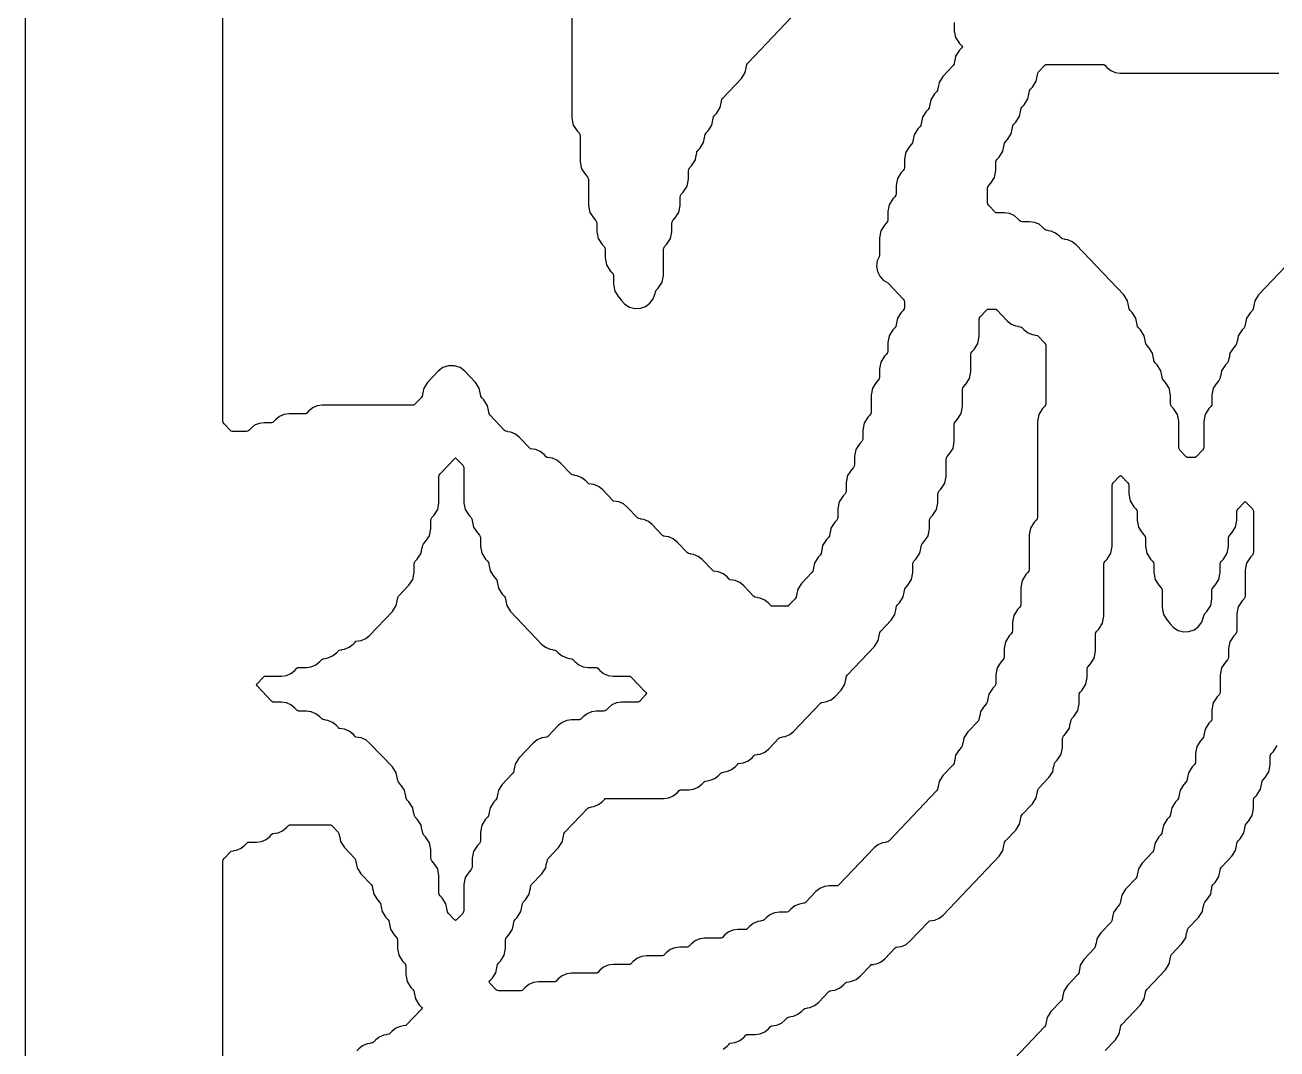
# Model space of a CAD drawing. Header units: millimetres. Extents: x 10 to 410, y 18 to 283.
# Drawn here: x 148 to 181.84, y 187.94 to 215.63 of the extents above; entities that cross this region are included whole.
import ezdxf

# ---------------------------------------------------------------- set-up
doc = ezdxf.new("R2010")
doc.units = ezdxf.units.MM
doc.layers.add('CUT', color=1, linetype='Continuous')

msp = doc.modelspace()

# ---------------------------------------------------------------- linework, layer by layer
at = {"layer": 'CUT'}
for points in [[(190.134, 157), (198.134, 157), (198.134, 160), (211.2679, 160), (211.2679, 280), (198.134, 280), (198.134, 283), (190.134, 283), (190.134, 280), (169.134, 280), (169.134, 283), (161.134, 283), (161.134, 280), (148, 280), (148, 160), (161.134, 160), (161.134, 157), (169.134, 157), (169.134, 160), (190.134, 160)], [(160.6243, 189.8468), (160.7263, 190.0058), (160.7509, 190.1338), (160.753, 190.1334), (160.7705, 190.2244), (160.7948, 190.2624), (160.849, 190.3194), (160.951, 190.4784), (160.9867, 190.6639), (160.9867, 190.8891), (160.9952, 190.9333), (161.0195, 190.9712), (161.0737, 191.0282), (161.1756, 191.1873), (161.2003, 191.3152), (161.2023, 191.3148), (161.2198, 191.4059), (161.2442, 191.4438), (161.2983, 191.5008), (161.4003, 191.6598), (161.4249, 191.7878), (161.427, 191.7874), (161.4445, 191.8785), (161.4688, 191.9164), (161.523, 191.9734), (161.625, 192.1324), (161.6496, 192.2604), (161.6517, 192.26), (161.6692, 192.351), (161.6935, 192.389), (161.9723, 192.6822), (162.0743, 192.8413), (162.0989, 192.9692), (162.101, 192.9688), (162.1185, 193.0599), (162.1428, 193.0978), (162.4217, 193.3911), (162.5236, 193.5501), (162.5483, 193.6781), (162.5503, 193.6777), (162.5678, 193.7688), (162.5922, 193.8067), (163.21, 194.4565), (163.2352, 194.4767), (163.3007, 194.4856), (163.3002, 194.4887), (163.3769, 194.4992), (163.5007, 194.5523), (163.6058, 194.6365), (163.6593, 194.6928), (163.6845, 194.713), (163.7165, 194.7173), (165.2655, 194.7173), (165.3989, 194.7354), (165.5227, 194.7885), (165.6278, 194.8728), (165.6813, 194.9291), (165.7065, 194.9492), (165.7385, 194.9536), (165.9395, 194.9536), (166.0729, 194.9717), (166.1967, 195.0248), (166.3018, 195.1091), (166.3553, 195.1654), (166.3805, 195.1855), (166.446, 195.1944), (166.4456, 195.1976), (166.5223, 195.208), (166.646, 195.2611), (166.7511, 195.3453), (166.8047, 195.4016), (166.8299, 195.4218), (166.8953, 195.4307), (166.8949, 195.4339), (166.9716, 195.4443), (167.0954, 195.4974), (167.2005, 195.5816), (167.254, 195.6379), (167.2792, 195.6581), (167.3447, 195.667), (167.3442, 195.6702), (167.4209, 195.6806), (167.5447, 195.7337), (167.6498, 195.8179), (167.7033, 195.8742), (167.7285, 195.8944), (167.794, 195.9033), (167.7936, 195.9065), (167.8703, 195.9169), (167.994, 195.97), (168.0991, 196.0542), (168.3773, 196.3468), (168.4025, 196.367), (168.468, 196.3759), (168.4676, 196.379), (168.5443, 196.3894), (168.668, 196.4426), (168.7731, 196.5268), (169.5007, 197.2919), (169.5258, 197.3121), (169.5913, 197.321), (169.5909, 197.3242), (169.6676, 197.3346), (169.7914, 197.3877), (169.8965, 197.4719), (170.0603, 197.6443), (170.1623, 197.8033), (170.1869, 197.9313), (170.189, 197.9309), (170.2065, 198.0219), (170.2308, 198.0599), (170.959, 198.8257), (171.061, 198.9847), (171.0856, 199.1127), (171.0876, 199.1123), (171.1052, 199.2033), (171.1295, 199.2413), (171.4083, 199.5346), (171.5103, 199.6936), (171.5349, 199.8216), (171.537, 199.8212), (171.5545, 199.9122), (171.5788, 199.9501), (171.633, 200.0071), (171.735, 200.1662), (171.7596, 200.2941), (171.7616, 200.2937), (171.7792, 200.3848), (171.8035, 200.4227), (171.8577, 200.4797), (171.9596, 200.6387), (171.9953, 200.8242), (171.9953, 201.0494), (172.0038, 201.0936), (172.0282, 201.1316), (172.0823, 201.1886), (172.1843, 201.3476), (172.2089, 201.4756), (172.211, 201.4752), (172.2285, 201.5662), (172.2528, 201.6042), (172.307, 201.6611), (172.409, 201.8202), (172.4446, 202.0057), (172.4446, 202.2308), (172.4532, 202.2751), (172.4775, 202.313), (172.5317, 202.37), (172.6336, 202.529), (172.6693, 202.7145), (172.6693, 202.9397), (172.6778, 202.9839), (172.7022, 203.0219), (172.7563, 203.0789), (172.8583, 203.2379), (172.894, 203.4234), (172.894, 203.8848), (172.9025, 203.9291), (172.9268, 203.967), (172.981, 204.024), (173.083, 204.183), (173.1186, 204.3685), (173.1186, 204.83), (173.1272, 204.8742), (173.1515, 204.9122), (173.2057, 204.9692), (173.3076, 205.1282), (173.3433, 205.3137), (173.3433, 205.7751), (173.3518, 205.8194), (173.3762, 205.8573), (173.4303, 205.9143), (173.5323, 206.0733), (173.568, 206.2588), (173.568, 206.7203), (173.5765, 206.7645), (173.6008, 206.8025), (173.655, 206.8595), (173.757, 207.0185), (173.7926, 207.204), (173.7926, 207.6654), (173.8012, 207.7097), (173.8255, 207.7476), (173.994, 207.9249), (174.0192, 207.945), (174.0511, 207.9494), (174.2082, 207.9494), (174.2401, 207.945), (174.2653, 207.9249), (174.5435, 207.6323), (174.6486, 207.548), (174.7724, 207.4949), (174.8491, 207.4845), (174.8486, 207.4813), (174.9141, 207.4724), (174.9393, 207.4523), (174.9928, 207.396), (175.0979, 207.3118), (175.2217, 207.2586), (175.2984, 207.2482), (175.298, 207.2451), (175.3634, 207.2362), (175.3886, 207.216), (175.5571, 207.0388), (175.5815, 207.0008), (175.59, 206.9566), (175.59, 205.3979), (175.5815, 205.3536), (175.5571, 205.3157), (175.503, 205.2587), (175.401, 205.0997), (175.3653, 204.9142), (175.3653, 202.3261), (175.3568, 202.2819), (175.3325, 202.2439), (175.2783, 202.187), (175.1763, 202.0279), (175.1406, 201.8424), (175.1406, 200.9084), (175.1321, 200.8642), (175.1078, 200.8262), (175.0536, 200.7692), (174.9517, 200.6102), (174.916, 200.4247), (174.916, 199.9633), (174.9075, 199.919), (174.8831, 199.8811), (174.829, 199.8241), (174.727, 199.6651), (174.6913, 199.4796), (174.6913, 199.2544), (174.6828, 199.2102), (174.6585, 199.1722), (174.6043, 199.1152), (174.5023, 198.9562), (174.4666, 198.7707), (174.4666, 198.5455), (174.4581, 198.5013), (174.4338, 198.4634), (174.3796, 198.4064), (174.2777, 198.2473), (174.242, 198.0618), (174.242, 197.8367), (174.2335, 197.7924), (174.2091, 197.7545), (174.155, 197.6975), (174.053, 197.5385), (174.0284, 197.4105), (174.0263, 197.4109), (174.0088, 197.3199), (173.9845, 197.2819), (173.9303, 197.2249), (173.8283, 197.0659), (173.8037, 196.9379), (173.8016, 196.9383), (173.7841, 196.8473), (173.7598, 196.8093), (173.481, 196.5161), (173.379, 196.3571), (173.3544, 196.2291), (173.3523, 196.2295), (173.3348, 196.1384), (173.3105, 196.1005), (173.2563, 196.0435), (173.1543, 195.8845), (173.1297, 195.7565), (173.1276, 195.7569), (173.1101, 195.6658), (173.0858, 195.6279), (172.807, 195.3346), (172.705, 195.1756), (172.6804, 195.0476), (172.6783, 195.048), (172.6608, 194.957), (172.6365, 194.9191), (171.3446, 193.5604), (171.3195, 193.5402), (171.254, 193.5313), (171.2544, 193.5281), (171.1777, 193.5177), (171.0539, 193.4646), (170.9488, 193.3804), (169.9966, 192.3789), (169.9715, 192.3588), (169.9395, 192.3544), (169.7385, 192.3544), (169.605, 192.3363), (169.4813, 192.2832), (169.3762, 192.199), (169.098, 191.9064), (169.0728, 191.8862), (169.0073, 191.8773), (169.0077, 191.8741), (168.9311, 191.8637), (168.8073, 191.8106), (168.7022, 191.7264), (168.6486, 191.6701), (168.6235, 191.6499), (168.5915, 191.6456), (168.3905, 191.6456), (168.2571, 191.6274), (168.1333, 191.5743), (168.0282, 191.4901), (167.9746, 191.4338), (167.9495, 191.4136), (167.884, 191.4047), (167.8844, 191.4016), (167.8077, 191.3911), (167.6839, 191.338), (167.5788, 191.2538), (167.5253, 191.1975), (167.5001, 191.1773), (167.4682, 191.173), (167.2672, 191.173), (167.1337, 191.1549), (167.0099, 191.1017), (166.9048, 191.0175), (166.8513, 190.9612), (166.8261, 190.9411), (166.7942, 190.9367), (166.3685, 190.9367), (166.2351, 190.9186), (166.1113, 190.8655), (166.0062, 190.7812), (165.9526, 190.7249), (165.9275, 190.7048), (165.8955, 190.7004), (165.6945, 190.7004), (165.5611, 190.6823), (165.4373, 190.6292), (165.3322, 190.545), (165.2786, 190.4886), (165.2535, 190.4685), (165.2215, 190.4641), (164.7958, 190.4641), (164.6624, 190.446), (164.5386, 190.3929), (164.4335, 190.3087), (164.38, 190.2524), (164.3548, 190.2322), (164.3228, 190.2278), (163.8972, 190.2278), (163.7637, 190.2097), (163.6399, 190.1566), (163.5348, 190.0724), (163.4813, 190.0161), (163.4561, 189.9959), (163.4242, 189.9916), (162.7739, 189.9916), (162.6404, 189.9734), (162.5166, 189.9203), (162.4115, 189.8361), (162.358, 189.7798), (162.3328, 189.7596), (162.3008, 189.7553), (161.8752, 189.7553), (161.7417, 189.7371), (161.6179, 189.684), (161.5128, 189.5998), (161.4593, 189.5435), (161.4341, 189.5233), (161.4022, 189.519), (160.7958, 189.519), (160.7639, 189.5233), (160.7387, 189.5435), (160.5636, 189.7277), (160.5444, 189.7553), (160.5636, 189.7829)], [(154.448, 198.0008), (154.4732, 198.021), (154.5052, 198.0253), (154.9308, 198.0253), (155.0643, 198.0435), (155.188, 198.0966), (155.2932, 198.1808), (155.3467, 198.2371), (155.3719, 198.2573), (155.4038, 198.2616), (155.6048, 198.2616), (155.7383, 198.2797), (155.862, 198.3329), (155.9672, 198.4171), (156.0207, 198.4734), (156.0459, 198.4935), (156.1113, 198.5024), (156.1109, 198.5056), (156.1876, 198.516), (156.3114, 198.5691), (156.4165, 198.6534), (156.47, 198.7097), (156.4952, 198.7298), (156.5607, 198.7387), (156.5602, 198.7419), (156.6369, 198.7523), (156.7607, 198.8054), (156.8658, 198.8896), (156.9194, 198.9459), (156.9445, 198.9661), (157.01, 198.975), (157.0096, 198.9782), (157.0863, 198.9886), (157.21, 199.0417), (157.3152, 199.1259), (157.9283, 199.7708), (158.0303, 199.9299), (158.0549, 200.0578), (158.057, 200.0574), (158.0745, 200.1485), (158.0988, 200.1864), (158.3777, 200.4797), (158.4796, 200.6387), (158.5153, 200.8242), (158.5153, 201.0494), (158.5238, 201.0936), (158.5482, 201.1316), (158.6023, 201.1886), (158.7043, 201.3476), (158.7289, 201.4756), (158.731, 201.4752), (158.7485, 201.5662), (158.7728, 201.6042), (158.827, 201.6611), (158.929, 201.8202), (158.9647, 202.0057), (158.9647, 202.2308), (158.9732, 202.2751), (158.9975, 202.313), (159.0517, 202.37), (159.1536, 202.529), (159.1893, 202.7145), (159.1893, 203.4123), (159.1978, 203.4565), (159.2222, 203.4945), (159.6107, 203.9031), (159.6387, 203.9243), (159.6666, 203.9031), (159.8305, 203.7307), (159.8548, 203.6928), (159.8633, 203.6485), (159.8633, 202.7145), (159.899, 202.529), (160.001, 202.37), (160.0552, 202.313), (160.0795, 202.2751), (160.097, 202.184), (160.0991, 202.1844), (160.1237, 202.0565), (160.2256, 201.8974), (160.2798, 201.8404), (160.3041, 201.8025), (160.3127, 201.7583), (160.3127, 201.5331), (160.3483, 201.3476), (160.4503, 201.1886), (160.5045, 201.1316), (160.5288, 201.0936), (160.5463, 201.0026), (160.5484, 201.003), (160.573, 200.875), (160.675, 200.716), (160.7292, 200.659), (160.7535, 200.6211), (160.771, 200.53), (160.7731, 200.5304), (160.7977, 200.4024), (160.8996, 200.2434), (160.9538, 200.1864), (160.9781, 200.1485), (160.9957, 200.0574), (160.9977, 200.0578), (161.0223, 199.9299), (161.1243, 199.7708), (161.9622, 198.8896), (162.0673, 198.8054), (162.1911, 198.7523), (162.2677, 198.7419), (162.2673, 198.7387), (162.3328, 198.7298), (162.358, 198.7097), (162.4115, 198.6534), (162.5166, 198.5691), (162.6404, 198.516), (162.7171, 198.5056), (162.7166, 198.5024), (162.7821, 198.4935), (162.8073, 198.4734), (162.8608, 198.4171), (162.9659, 198.3329), (163.0897, 198.2797), (163.2232, 198.2616), (163.4242, 198.2616), (163.4561, 198.2573), (163.4813, 198.2371), (163.5348, 198.1808), (163.6399, 198.0966), (163.7637, 198.0435), (163.8972, 198.0253), (164.3228, 198.0253), (164.3548, 198.021), (164.38, 198.0008), (164.7797, 197.5803), (164.799, 197.5527), (164.7797, 197.5251), (164.6046, 197.341), (164.5795, 197.3208), (164.5475, 197.3165), (164.1219, 197.3165), (163.9884, 197.2983), (163.8646, 197.2452), (163.7595, 197.161), (163.706, 197.1047), (163.6808, 197.0845), (163.6488, 197.0802), (163.4479, 197.0802), (163.3144, 197.062), (163.1906, 197.0089), (163.0855, 196.9247), (163.032, 196.8684), (163.0068, 196.8482), (162.9748, 196.8439), (162.7739, 196.8439), (162.6404, 196.8257), (162.5166, 196.7726), (162.4115, 196.6884), (162.1333, 196.3958), (162.1081, 196.3757), (162.0426, 196.3668), (162.0431, 196.3636), (161.9664, 196.3532), (161.8426, 196.3001), (161.7375, 196.2158), (161.349, 195.8072), (161.247, 195.6482), (161.2224, 195.5202), (161.2203, 195.5206), (161.2028, 195.4296), (161.1785, 195.3916), (160.8996, 195.0984), (160.7977, 194.9393), (160.7731, 194.8114), (160.771, 194.8118), (160.7535, 194.7207), (160.7292, 194.6828), (160.675, 194.6258), (160.573, 194.4668), (160.5484, 194.3388), (160.5463, 194.3392), (160.5288, 194.2481), (160.5045, 194.2102), (160.4503, 194.1532), (160.3483, 193.9942), (160.3127, 193.8087), (160.3127, 193.5835), (160.3041, 193.5393), (160.2798, 193.5013), (160.2256, 193.4443), (160.1237, 193.2853), (160.088, 193.0998), (160.088, 192.8747), (160.0795, 192.8304), (160.0552, 192.7925), (160.001, 192.7355), (159.899, 192.5765), (159.8633, 192.391), (159.8633, 191.6932), (159.8548, 191.649), (159.8305, 191.611), (159.6666, 191.4387), (159.6387, 191.4175), (159.6107, 191.4387), (159.4468, 191.611), (159.4225, 191.649), (159.405, 191.74), (159.4029, 191.7396), (159.3783, 191.8676), (159.2763, 192.0266), (159.2222, 192.0836), (159.1978, 192.1215), (159.1893, 192.1658), (159.1893, 192.6272), (159.1536, 192.8127), (159.0517, 192.9718), (158.9975, 193.0288), (158.9732, 193.0667), (158.9647, 193.1109), (158.9647, 193.3361), (158.929, 193.5216), (158.827, 193.6806), (158.7728, 193.7376), (158.7485, 193.7756), (158.731, 193.8666), (158.7289, 193.8662), (158.7043, 193.9942), (158.6023, 194.1532), (158.5482, 194.2102), (158.5238, 194.2481), (158.5063, 194.3392), (158.5043, 194.3388), (158.4796, 194.4668), (158.3777, 194.6258), (158.3235, 194.6828), (158.2992, 194.7207), (158.2817, 194.8118), (158.2796, 194.8114), (158.255, 194.9393), (158.153, 195.0984), (158.0988, 195.1553), (158.0745, 195.1933), (158.057, 195.2843), (158.0549, 195.2839), (158.0303, 195.4119), (157.9283, 195.5709), (157.3152, 196.2158), (157.21, 196.3001), (157.0863, 196.3532), (157.0096, 196.3636), (157.01, 196.3668), (156.9445, 196.3757), (156.9194, 196.3958), (156.8658, 196.4521), (156.7607, 196.5363), (156.6369, 196.5895), (156.5602, 196.5999), (156.5607, 196.603), (156.4952, 196.6119), (156.47, 196.6321), (156.4165, 196.6884), (156.3114, 196.7726), (156.1876, 196.8257), (156.1109, 196.8362), (156.1113, 196.8393), (156.0459, 196.8482), (156.0207, 196.8684), (155.9672, 196.9247), (155.862, 197.0089), (155.7383, 197.062), (155.6048, 197.0802), (155.4038, 197.0802), (155.3719, 197.0845), (155.3467, 197.1047), (155.2932, 197.161), (155.188, 197.2452), (155.0643, 197.2983), (154.9308, 197.3165), (154.7298, 197.3165), (154.6979, 197.3208), (154.6727, 197.341), (154.2729, 197.7614), (154.2537, 197.789), (154.2729, 197.8166)]]:
    msp.add_lwpolyline(points, close=True, dxfattribs=at)
for points in [[(173.1186, 215.6992), (173.1186, 215.474), (173.1543, 215.2885), (173.2563, 215.1295), (173.3171, 215.0656), (173.3363, 215.038), (173.3171, 215.0104), (173.2563, 214.9465), (173.1543, 214.7874), (173.1297, 214.6595), (173.1276, 214.6599), (173.1101, 214.5688), (173.0858, 214.5309), (172.807, 214.2376), (172.705, 214.0786), (172.6804, 213.9506), (172.6783, 213.951), (172.6608, 213.8599), (172.6365, 213.822), (172.5823, 213.765), (172.4803, 213.606), (172.4557, 213.478), (172.4537, 213.4784), (172.4361, 213.3874), (172.4118, 213.3494), (172.3576, 213.2924), (172.2557, 213.1334), (172.231, 213.0054), (172.229, 213.0058), (172.2115, 212.9148), (172.1871, 212.8769), (172.133, 212.8199), (172.031, 212.6608), (172.0064, 212.5329), (172.0043, 212.5333), (171.9868, 212.4422), (171.9625, 212.4043), (171.9083, 212.3473), (171.8063, 212.1883), (171.7706, 212.0028), (171.7706, 211.7776), (171.7621, 211.7334), (171.7378, 211.6954), (171.6836, 211.6384), (171.5817, 211.4794), (171.546, 211.2939), (171.546, 211.0688), (171.5375, 211.0245), (171.5131, 210.9866), (171.459, 210.9296), (171.357, 210.7706), (171.3213, 210.585), (171.3213, 210.3599), (171.3128, 210.3156), (171.2885, 210.2777), (171.2343, 210.2207), (171.1323, 210.0617), (171.0966, 209.8762), (171.0966, 209.4147), (171.0864, 209.3613), (171.0368, 209.2519), (171.0172, 209.1091), (171.0392, 208.9667), (171.1009, 208.8364), (171.1972, 208.7291), (171.3179, 208.6551), (171.3446, 208.6337), (171.7378, 208.2202), (171.7621, 208.1823), (171.7706, 208.138), (171.7706, 207.997), (171.7621, 207.9528), (171.7378, 207.9148), (171.6836, 207.8578), (171.5817, 207.6988), (171.557, 207.5708), (171.555, 207.5712), (171.5375, 207.4802), (171.5131, 207.4423), (171.459, 207.3853), (171.357, 207.2262), (171.3213, 207.0407), (171.3213, 206.8156), (171.3128, 206.7713), (171.2885, 206.7334), (171.2343, 206.6764), (171.1323, 206.5174), (171.0966, 206.3319), (171.0966, 206.1067), (171.0881, 206.0625), (171.0638, 206.0245), (171.0096, 205.9676), (170.9077, 205.8085), (170.872, 205.623), (170.872, 205.1616), (170.8635, 205.1173), (170.8391, 205.0794), (170.785, 205.0224), (170.683, 204.8634), (170.6473, 204.6779), (170.6473, 204.4527), (170.6388, 204.4085), (170.6145, 204.3705), (170.5603, 204.3135), (170.4583, 204.1545), (170.4226, 203.969), (170.4226, 203.7439), (170.4141, 203.6996), (170.3898, 203.6617), (170.3356, 203.6047), (170.2337, 203.4457), (170.198, 203.2602), (170.198, 203.035), (170.1895, 202.9907), (170.1651, 202.9528), (170.111, 202.8958), (170.009, 202.7368), (169.9733, 202.5513), (169.9733, 202.3261), (169.9648, 202.2819), (169.9405, 202.2439), (169.8863, 202.187), (169.7843, 202.0279), (169.7597, 201.9), (169.7577, 201.9004), (169.7401, 201.8093), (169.7158, 201.7714), (169.6616, 201.7144), (169.5597, 201.5554), (169.5351, 201.4274), (169.533, 201.4278), (169.5155, 201.3367), (169.4911, 201.2988), (169.437, 201.2418), (169.335, 201.0828), (169.3104, 200.9548), (169.3083, 200.9552), (169.2908, 200.8642), (169.2665, 200.8262), (168.9876, 200.533), (168.8857, 200.3739), (168.8611, 200.246), (168.859, 200.2464), (168.8415, 200.1553), (168.8171, 200.1174), (168.6486, 199.9401), (168.6235, 199.92), (168.5915, 199.9156), (168.2098, 199.9156), (168.1778, 199.92), (168.1527, 199.9401), (168.0991, 199.9964), (167.994, 200.0806), (167.8703, 200.1338), (167.7936, 200.1442), (167.794, 200.1473), (167.7285, 200.1562), (167.7033, 200.1764), (167.4251, 200.469), (167.32, 200.5532), (167.1963, 200.6063), (167.1196, 200.6168), (167.12, 200.6199), (167.0545, 200.6288), (167.0293, 200.649), (166.9758, 200.7053), (166.8707, 200.7895), (166.7469, 200.8426), (166.6702, 200.853), (166.6707, 200.8562), (166.6052, 200.8651), (166.58, 200.8853), (166.3018, 201.1779), (166.1967, 201.2621), (166.0729, 201.3152), (165.9962, 201.3256), (165.9967, 201.3288), (165.9312, 201.3377), (165.906, 201.3578), (165.6278, 201.6504), (165.5227, 201.7347), (165.3989, 201.7878), (165.3222, 201.7982), (165.3227, 201.8014), (165.2572, 201.8103), (165.232, 201.8304), (164.9538, 202.123), (164.8487, 202.2072), (164.7249, 202.2603), (164.6482, 202.2708), (164.6487, 202.2739), (164.5832, 202.2828), (164.558, 202.303), (164.2798, 202.5956), (164.1747, 202.6798), (164.0509, 202.7329), (163.9742, 202.7433), (163.9747, 202.7465), (163.9092, 202.7554), (163.884, 202.7756), (163.6058, 203.0682), (163.5007, 203.1524), (163.3769, 203.2055), (163.3002, 203.2159), (163.3007, 203.2191), (163.2352, 203.228), (163.21, 203.2481), (163.1565, 203.3044), (163.0514, 203.3887), (162.9276, 203.4418), (162.8509, 203.4522), (162.8513, 203.4554), (162.7859, 203.4643), (162.7607, 203.4844), (162.4825, 203.777), (162.3774, 203.8612), (162.2536, 203.9143), (162.1769, 203.9248), (162.1773, 203.9279), (162.1119, 203.9368), (162.0867, 203.957), (162.0331, 204.0133), (161.928, 204.0975), (161.8043, 204.1506), (161.7276, 204.1611), (161.728, 204.1642), (161.6625, 204.1731), (161.6373, 204.1933), (161.3591, 204.4859), (161.254, 204.5701), (161.1303, 204.6232), (161.0536, 204.6336), (161.054, 204.6368), (160.9885, 204.6457), (160.9633, 204.6659), (160.5702, 205.0794), (160.5458, 205.1173), (160.5283, 205.2084), (160.5263, 205.208), (160.5016, 205.336), (160.3997, 205.495), (160.3455, 205.552), (160.3212, 205.5899), (160.3037, 205.681), (160.3016, 205.6806), (160.277, 205.8085), (160.175, 205.9676), (159.8887, 206.2687), (159.76, 206.3662), (159.607, 206.4176), (159.4456, 206.4176), (159.2926, 206.3662), (159.164, 206.2687), (158.8776, 205.9676), (158.7757, 205.8085), (158.7511, 205.6806), (158.749, 205.681), (158.7315, 205.5899), (158.7072, 205.552), (158.5386, 205.3747), (158.5135, 205.3546), (158.4815, 205.3502), (156.0339, 205.3502), (155.9004, 205.3321), (155.7766, 205.279), (155.6715, 205.1947), (155.618, 205.1384), (155.5928, 205.1183), (155.5608, 205.1139), (155.1352, 205.1139), (155.0017, 205.0958), (154.878, 205.0427), (154.7728, 204.9585), (154.7193, 204.9022), (154.6941, 204.882), (154.6622, 204.8776), (154.4612, 204.8776), (154.3277, 204.8595), (154.204, 204.8064), (154.0988, 204.7222), (154.0453, 204.6659), (154.0201, 204.6457), (153.9882, 204.6414), (153.6065, 204.6414), (153.5745, 204.6457), (153.5494, 204.6659), (153.3808, 204.8431), (153.3565, 204.881), (153.348, 204.9253), (153.348, 225.6232)], [(162.784, 216.7285), (162.784, 213.1112), (162.8197, 212.9256), (162.9216, 212.7666), (162.9758, 212.7096), (163.0001, 212.6717), (163.0087, 212.6274), (163.0087, 211.9297), (163.0443, 211.7442), (163.1463, 211.5852), (163.2005, 211.5282), (163.2248, 211.4903), (163.2333, 211.446), (163.2333, 210.7483), (163.269, 210.5628), (163.371, 210.4038), (163.4252, 210.3468), (163.4495, 210.3088), (163.458, 210.2646), (163.458, 210.0394), (163.4937, 209.8539), (163.5956, 209.6949), (163.6498, 209.6379), (163.6741, 209.6), (163.6827, 209.5557), (163.6827, 209.3306), (163.7183, 209.1451), (163.8203, 208.986), (163.8745, 208.9291), (163.8988, 208.8911), (163.9073, 208.8469), (163.9073, 208.6217), (163.943, 208.4362), (164.045, 208.2772), (164.0992, 208.2202), (164.1174, 208.1918), (164.215, 208.0802), (164.3411, 208.0021), (164.4846, 207.9645), (164.6327, 207.9706), (164.7726, 208.0199), (164.8918, 208.1081), (164.98, 208.2273), (165.0293, 208.3672), (165.0392, 208.4185), (165.0635, 208.4565), (165.1177, 208.5135), (165.2196, 208.6725), (165.2553, 208.858), (165.2553, 209.5557), (165.2638, 209.6), (165.2882, 209.6379), (165.3423, 209.6949), (165.4443, 209.8539), (165.48, 210.0394), (165.48, 210.2646), (165.4885, 210.3088), (165.5128, 210.3468), (165.567, 210.4038), (165.669, 210.5628), (165.7047, 210.7483), (165.7047, 210.9734), (165.7132, 211.0177), (165.7375, 211.0556), (165.7917, 211.1126), (165.8936, 211.2716), (165.9293, 211.4571), (165.9293, 211.6823), (165.9378, 211.7266), (165.9622, 211.7645), (166.0163, 211.8215), (166.1183, 211.9805), (166.1429, 212.1085), (166.145, 212.1081), (166.1625, 212.1991), (166.1868, 212.2371), (166.241, 212.2941), (166.343, 212.4531), (166.3676, 212.581), (166.3697, 212.5807), (166.3872, 212.6717), (166.4115, 212.7096), (166.4657, 212.7666), (166.5676, 212.9256), (166.5923, 213.0536), (166.5943, 213.0532), (166.6118, 213.1443), (166.6362, 213.1822), (166.6903, 213.2392), (166.7923, 213.3982), (166.8169, 213.5262), (166.819, 213.5258), (166.8365, 213.6169), (166.8608, 213.6548), (167.3643, 214.1843), (167.4663, 214.3434), (167.4909, 214.4713), (167.493, 214.4709), (167.5105, 214.562), (167.5348, 214.5999), (169.0513, 216.1949)], [(182.6315, 209.6842), (181.3443, 208.3304), (181.2423, 208.1714), (181.2177, 208.0434), (181.2156, 208.0438), (181.1981, 207.9528), (181.1738, 207.9148), (181.1196, 207.8578), (181.0177, 207.6988), (180.993, 207.5708), (180.991, 207.5712), (180.9735, 207.4802), (180.9491, 207.4423), (180.895, 207.3853), (180.793, 207.2262), (180.7684, 207.0983), (180.7663, 207.0987), (180.7488, 207.0076), (180.7245, 206.9697), (180.6703, 206.9127), (180.5683, 206.7537), (180.5437, 206.6257), (180.5416, 206.6261), (180.5241, 206.535), (180.4998, 206.4971), (180.4456, 206.4401), (180.3437, 206.2811), (180.319, 206.1531), (180.317, 206.1535), (180.2995, 206.0625), (180.2751, 206.0245), (180.221, 205.9676), (180.119, 205.8085), (180.0833, 205.623), (180.0833, 205.3979), (180.0748, 205.3536), (180.0505, 205.3157), (179.9963, 205.2587), (179.8943, 205.0997), (179.8586, 204.9142), (179.8586, 204.2164), (179.8501, 204.1722), (179.8258, 204.1342), (179.6573, 203.957), (179.6321, 203.9368), (179.6001, 203.9325), (179.4431, 203.9325), (179.4112, 203.9368), (179.386, 203.957), (179.2175, 204.1342), (179.1932, 204.1722), (179.1846, 204.2164), (179.1846, 204.9142), (179.149, 205.0997), (179.047, 205.2587), (178.9928, 205.3157), (178.9685, 205.3536), (178.96, 205.3979), (178.96, 205.623), (178.9243, 205.8085), (178.8223, 205.9676), (178.7681, 206.0245), (178.7438, 206.0625), (178.7263, 206.1535), (178.7242, 206.1531), (178.6996, 206.2811), (178.5977, 206.4401), (178.5435, 206.4971), (178.5192, 206.535), (178.5016, 206.6261), (178.4996, 206.6257), (178.475, 206.7537), (178.373, 206.9127), (178.3188, 206.9697), (178.2945, 207.0076), (178.277, 207.0987), (178.2749, 207.0983), (178.2503, 207.2262), (178.1483, 207.3853), (178.0941, 207.4423), (178.0698, 207.4802), (178.0523, 207.5712), (178.0502, 207.5708), (178.0256, 207.6988), (177.9237, 207.8578), (177.8695, 207.9148), (177.8452, 207.9528), (177.8276, 208.0438), (177.8256, 208.0434), (177.801, 208.1714), (177.699, 208.3304), (176.4118, 209.6842), (176.3067, 209.7684), (176.1829, 209.8215), (176.1062, 209.8319), (176.1067, 209.8351), (176.0412, 209.844), (176.016, 209.8642), (175.9625, 209.9205), (175.8574, 210.0047), (175.7336, 210.0578), (175.6569, 210.0682), (175.6573, 210.0714), (175.5918, 210.0803), (175.5667, 210.1005), (175.5131, 210.1568), (175.408, 210.241), (175.2842, 210.2941), (175.1508, 210.3122), (174.9498, 210.3122), (174.9178, 210.3166), (174.8927, 210.3368), (174.8391, 210.3931), (174.734, 210.4773), (174.6102, 210.5304), (174.4768, 210.5485), (174.2758, 210.5485), (174.2438, 210.5529), (174.2187, 210.573), (174.0502, 210.7503), (174.0258, 210.7882), (174.0173, 210.8325), (174.0173, 211.2097), (174.0258, 211.254), (174.0502, 211.2919), (174.1043, 211.3489), (174.2063, 211.5079), (174.242, 211.6934), (174.242, 211.9186), (174.2505, 211.9628), (174.2748, 212.0008), (174.329, 212.0578), (174.431, 212.2168), (174.4556, 212.3448), (174.4576, 212.3444), (174.4752, 212.4354), (174.4995, 212.4734), (174.5537, 212.5303), (174.6556, 212.6894), (174.6802, 212.8173), (174.6823, 212.8169), (174.6998, 212.908), (174.7242, 212.9459), (174.7783, 213.0029), (174.8803, 213.1619), (174.9049, 213.2899), (174.907, 213.2895), (174.9245, 213.3806), (174.9488, 213.4185), (175.003, 213.4755), (175.105, 213.6345), (175.1296, 213.7625), (175.1316, 213.7621), (175.1492, 213.8531), (175.1735, 213.8911), (175.2277, 213.9481), (175.3296, 214.1071), (175.3542, 214.2351), (175.3563, 214.2347), (175.3738, 214.3257), (175.3981, 214.3637), (175.5667, 214.5409), (175.5918, 214.5611), (175.6238, 214.5654), (177.1288, 214.5654), (177.1608, 214.5611), (177.186, 214.5409), (177.2395, 214.4846), (177.3446, 214.4004), (177.4684, 214.3473), (177.6018, 214.3291), (181.8908, 214.3291)], [(166.8707, 187.9362), (166.9758, 188.0204), (167.0293, 188.0768), (167.0545, 188.0969), (167.12, 188.1058), (167.1196, 188.109), (167.1963, 188.1194), (167.32, 188.1725), (167.4251, 188.2567), (167.4787, 188.313), (167.5038, 188.3332), (167.5358, 188.3376), (167.7368, 188.3376), (167.8703, 188.3557), (167.994, 188.4088), (168.0991, 188.493), (168.1527, 188.5493), (168.1778, 188.5695), (168.2433, 188.5784), (168.2429, 188.5816), (168.3196, 188.592), (168.4434, 188.6451), (168.5485, 188.7293), (168.602, 188.7856), (168.6272, 188.8058), (168.6927, 188.8147), (168.6922, 188.8178), (168.7689, 188.8283), (168.8927, 188.8814), (168.9978, 188.9656), (169.0513, 189.0219), (169.0765, 189.0421), (169.142, 189.051), (169.1416, 189.0541), (169.2183, 189.0646), (169.342, 189.1177), (169.4471, 189.2019), (169.7253, 189.4945), (169.7505, 189.5146), (169.816, 189.5235), (169.8156, 189.5267), (169.8923, 189.5371), (170.016, 189.5902), (170.1211, 189.6745), (170.1747, 189.7308), (170.1998, 189.7509), (170.2653, 189.7598), (170.2649, 189.763), (170.3416, 189.7734), (170.4654, 189.8265), (170.5705, 189.9107), (170.8487, 190.2033), (170.8738, 190.2235), (170.9393, 190.2324), (170.9389, 190.2356), (171.0156, 190.246), (171.1394, 190.2991), (171.2445, 190.3833), (171.5227, 190.6759), (171.5478, 190.6961), (171.6133, 190.705), (171.6129, 190.7081), (171.6896, 190.7186), (171.8134, 190.7717), (171.9185, 190.8559), (172.4213, 191.3848), (172.4465, 191.4049), (172.512, 191.4138), (172.5116, 191.417), (172.5882, 191.4274), (172.712, 191.4805), (172.8171, 191.5648), (174.329, 193.1548), (174.431, 193.3138), (174.4556, 193.4418), (174.4576, 193.4414), (174.4752, 193.5325), (174.4995, 193.5704), (174.7783, 193.8637), (174.8803, 194.0227), (174.9049, 194.1507), (174.907, 194.1503), (174.9245, 194.2413), (174.9488, 194.2793), (175.2277, 194.5725), (175.3296, 194.7316), (175.3542, 194.8595), (175.3563, 194.8591), (175.3738, 194.9502), (175.3981, 194.9881), (175.677, 195.2814), (175.779, 195.4404), (175.8036, 195.5684), (175.8056, 195.568), (175.8232, 195.659), (175.8475, 195.697), (175.9017, 195.754), (176.0036, 195.913), (176.0393, 196.0985), (176.0393, 196.3237), (176.0478, 196.3679), (176.0721, 196.4058), (176.1263, 196.4628), (176.2283, 196.6219), (176.2529, 196.7498), (176.255, 196.7494), (176.2725, 196.8405), (176.2968, 196.8784), (176.351, 196.9354), (176.453, 197.0944), (176.4886, 197.2799), (176.4886, 197.5051), (176.4972, 197.5493), (176.5215, 197.5873), (176.5757, 197.6443), (176.6776, 197.8033), (176.7133, 197.9888), (176.7133, 198.2139), (176.7218, 198.2582), (176.7461, 198.2961), (176.8003, 198.3531), (176.9023, 198.5121), (176.938, 198.6977), (176.938, 199.1591), (176.9465, 199.2033), (176.9708, 199.2413), (177.025, 199.2983), (177.127, 199.4573), (177.1626, 199.6428), (177.1626, 201.0494), (177.1712, 201.0936), (177.1955, 201.1316), (177.2497, 201.1886), (177.3516, 201.3476), (177.3873, 201.5331), (177.3873, 203.176), (177.3958, 203.2202), (177.4201, 203.2582), (177.584, 203.4305), (177.612, 203.4517), (177.64, 203.4305), (177.8038, 203.2582), (177.8281, 203.2202), (177.8366, 203.176), (177.8366, 202.9508), (177.8723, 202.7653), (177.9743, 202.6063), (178.0285, 202.5493), (178.0528, 202.5114), (178.0613, 202.4671), (178.0613, 202.242), (178.097, 202.0565), (178.199, 201.8974), (178.2531, 201.8404), (178.2775, 201.8025), (178.286, 201.7583), (178.286, 201.5331), (178.3217, 201.3476), (178.4236, 201.1886), (178.4778, 201.1316), (178.5021, 201.0936), (178.5106, 201.0494), (178.5106, 200.8242), (178.5463, 200.6387), (178.6483, 200.4797), (178.7025, 200.4227), (178.7268, 200.3848), (178.7353, 200.3405), (178.7353, 199.8791), (178.771, 199.6936), (178.873, 199.5346), (178.9271, 199.4776), (178.9454, 199.4491), (179.043, 199.3376), (179.1691, 199.2595), (179.3126, 199.2219), (179.4607, 199.228), (179.6006, 199.2773), (179.7198, 199.3655), (179.808, 199.4847), (179.8573, 199.6246), (179.8672, 199.6759), (179.8915, 199.7139), (179.9457, 199.7708), (180.0476, 199.9299), (180.0833, 200.1154), (180.0833, 200.3405), (180.0918, 200.3848), (180.1161, 200.4227), (180.1703, 200.4797), (180.2723, 200.6387), (180.308, 200.8242), (180.308, 201.0494), (180.3165, 201.0936), (180.3408, 201.1316), (180.395, 201.1886), (180.497, 201.3476), (180.5326, 201.5331), (180.5326, 201.7583), (180.5412, 201.8025), (180.5655, 201.8404), (180.6197, 201.8974), (180.7216, 202.0565), (180.7573, 202.242), (180.7573, 202.4671), (180.7658, 202.5114), (180.7901, 202.5493), (180.954, 202.7216), (180.982, 202.7428), (181.01, 202.7216), (181.1738, 202.5493), (181.1981, 202.5114), (181.2066, 202.4671), (181.2066, 201.381), (181.1981, 201.3367), (181.1738, 201.2988), (181.1196, 201.2418), (181.0177, 201.0828), (180.982, 200.8973), (180.982, 200.1996), (180.9735, 200.1553), (180.9491, 200.1174), (180.895, 200.0604), (180.793, 199.9014), (180.7573, 199.7158), (180.7573, 199.2544), (180.7488, 199.2102), (180.7245, 199.1722), (180.6703, 199.1152), (180.5683, 198.9562), (180.5326, 198.7707), (180.5326, 198.5455), (180.5241, 198.5013), (180.4998, 198.4634), (180.4456, 198.4064), (180.3437, 198.2473), (180.308, 198.0618), (180.308, 197.6004), (180.2995, 197.5561), (180.2751, 197.5182), (180.221, 197.4612), (180.119, 197.3022), (180.0833, 197.1167), (180.0833, 196.8915), (180.0748, 196.8473), (180.0505, 196.8093), (179.9963, 196.7524), (179.8943, 196.5933), (179.8697, 196.4654), (179.8676, 196.4658), (179.8501, 196.3747), (179.8258, 196.3368), (179.7716, 196.2798), (179.6697, 196.1208), (179.634, 195.9353), (179.634, 195.7101), (179.6255, 195.6658), (179.6011, 195.6279), (179.547, 195.5709), (179.445, 195.4119), (179.4204, 195.2839), (179.4183, 195.2843), (179.4008, 195.1933), (179.3765, 195.1553), (179.3223, 195.0984), (179.2203, 194.9393), (179.1957, 194.8114), (179.1936, 194.8118), (179.1761, 194.7207), (179.1518, 194.6828), (179.0976, 194.6258), (178.9957, 194.4668), (178.971, 194.3388), (178.969, 194.3392), (178.9515, 194.2481), (178.9271, 194.2102), (178.873, 194.1532), (178.771, 193.9942), (178.7464, 193.8662), (178.7443, 193.8666), (178.7268, 193.7756), (178.7025, 193.7376), (178.6483, 193.6806), (178.5463, 193.5216), (178.5217, 193.3936), (178.5196, 193.394), (178.5021, 193.303), (178.4778, 193.265), (178.199, 192.9718), (178.097, 192.8127), (178.0724, 192.6848), (178.0703, 192.6852), (178.0528, 192.5941), (178.0285, 192.5562), (177.7496, 192.2629), (177.6477, 192.1039), (177.623, 191.9759), (177.621, 191.9763), (177.6035, 191.8853), (177.5791, 191.8473), (177.525, 191.7903), (177.423, 191.6313), (177.3984, 191.5033), (177.3963, 191.5037), (177.3788, 191.4127), (177.3545, 191.3747), (177.0756, 191.0815), (176.9737, 190.9225), (176.949, 190.7945), (176.947, 190.7949), (176.9295, 190.7038), (176.9051, 190.6659), (176.6263, 190.3726), (176.5243, 190.2136), (176.4997, 190.0856), (176.4976, 190.086), (176.4801, 189.995), (176.4558, 189.957), (176.177, 189.6638), (176.075, 189.5047), (176.0504, 189.3768), (176.0483, 189.3772), (176.0308, 189.2861), (176.0065, 189.2482), (175.7276, 188.9549), (175.6257, 188.7959), (175.601, 188.6679), (175.599, 188.6683), (175.5815, 188.5772), (175.5571, 188.5393), (173.9303, 186.8283)], [(177.1955, 187.8995), (177.4743, 188.1928), (177.5763, 188.3518), (177.6009, 188.4798), (177.603, 188.4794), (177.6205, 188.5704), (177.6448, 188.6084), (178.1483, 189.1379), (178.2503, 189.297), (178.2749, 189.4249), (178.277, 189.4245), (178.2945, 189.5156), (178.3188, 189.5535), (178.8223, 190.0831), (178.9243, 190.2421), (178.9489, 190.3701), (178.951, 190.3697), (178.9685, 190.4607), (178.9928, 190.4987), (179.2717, 190.7919), (179.3736, 190.951), (179.3982, 191.0789), (179.4003, 191.0785), (179.4178, 191.1696), (179.4421, 191.2075), (179.721, 191.5008), (179.823, 191.6598), (179.8476, 191.7878), (179.8496, 191.7874), (179.8672, 191.8785), (179.8915, 191.9164), (179.9457, 191.9734), (180.0476, 192.1324), (180.0722, 192.2604), (180.0743, 192.26), (180.0918, 192.351), (180.1161, 192.389), (180.1703, 192.4459), (180.2723, 192.605), (180.2969, 192.7329), (180.299, 192.7326), (180.3165, 192.8236), (180.3408, 192.8615), (180.6197, 193.1548), (180.7216, 193.3138), (180.7462, 193.4418), (180.7483, 193.4414), (180.7658, 193.5325), (180.7901, 193.5704), (180.8443, 193.6274), (180.9463, 193.7864), (180.9709, 193.9144), (180.973, 193.914), (180.9905, 194.005), (181.0148, 194.043), (181.069, 194.1), (181.171, 194.259), (181.2066, 194.4445), (181.2066, 194.6696), (181.2152, 194.7139), (181.2395, 194.7518), (181.2937, 194.8088), (181.3956, 194.9678), (181.4202, 195.0958), (181.4223, 195.0954), (181.4398, 195.1865), (181.4641, 195.2244), (181.5183, 195.2814), (181.6203, 195.4404), (181.656, 195.6259), (181.656, 195.8511), (181.6645, 195.8953), (181.6888, 195.9333), (181.743, 195.9903), (181.845, 196.1493)], [(153.348, 185.0772), (153.348, 193.0156), (153.3565, 193.0599), (153.3808, 193.0978), (153.5494, 193.2751), (153.5745, 193.2952), (153.64, 193.3041), (153.6396, 193.3073), (153.7163, 193.3177), (153.84, 193.3708), (153.9452, 193.455), (153.9987, 193.5114), (154.0239, 193.5315), (154.0558, 193.5359), (154.2568, 193.5359), (154.3903, 193.554), (154.514, 193.6071), (154.6192, 193.6913), (154.6727, 193.7476), (154.6979, 193.7678), (154.7633, 193.7767), (154.7629, 193.7799), (154.8396, 193.7903), (154.9634, 193.8434), (155.0685, 193.9276), (155.122, 193.9839), (155.1472, 194.0041), (155.1792, 194.0084), (156.2348, 194.0084), (156.2668, 194.0041), (156.292, 193.9839), (156.4605, 193.8067), (156.4848, 193.7688), (156.5023, 193.6777), (156.5044, 193.6781), (156.529, 193.5501), (156.631, 193.3911), (156.9098, 193.0978), (156.9341, 193.0599), (156.9517, 192.9688), (156.9537, 192.9692), (156.9783, 192.8413), (157.0803, 192.6822), (157.3592, 192.389), (157.3835, 192.351), (157.401, 192.26), (157.4031, 192.2604), (157.4277, 192.1324), (157.5296, 191.9734), (157.5838, 191.9164), (157.6081, 191.8785), (157.6257, 191.7874), (157.6277, 191.7878), (157.6523, 191.6598), (157.7543, 191.5008), (157.8085, 191.4438), (157.8328, 191.4059), (157.8503, 191.3148), (157.8524, 191.3152), (157.877, 191.1873), (157.979, 191.0282), (158.0332, 190.9712), (158.0575, 190.9333), (158.066, 190.8891), (158.066, 190.6639), (158.1017, 190.4784), (158.2036, 190.3194), (158.2578, 190.2624), (158.2821, 190.2244), (158.2907, 190.1802), (158.2907, 189.955), (158.3263, 189.7695), (158.4283, 189.6105), (158.4825, 189.5535), (158.5068, 189.5156), (158.5243, 189.4245), (158.5264, 189.4249), (158.551, 189.297), (158.653, 189.1379), (158.7138, 189.074), (158.733, 189.0464), (158.7138, 189.0188), (158.314, 188.5984), (158.2888, 188.5782), (158.2233, 188.5693), (158.2237, 188.5661), (158.1471, 188.5557), (158.0233, 188.5026), (157.9182, 188.4184), (157.8646, 188.3621), (157.8395, 188.3419), (157.774, 188.333), (157.7744, 188.3298), (157.6977, 188.3194), (157.5739, 188.2663), (157.4688, 188.1821), (157.4153, 188.1258), (157.3901, 188.1056), (157.3247, 188.0967), (157.3251, 188.0935), (157.2484, 188.0831), (157.1246, 188.03), (157.0195, 187.9458), (156.966, 187.8895)]]:
    msp.add_lwpolyline(points, dxfattribs=at)

doc.saveas('drawing.dxf')
